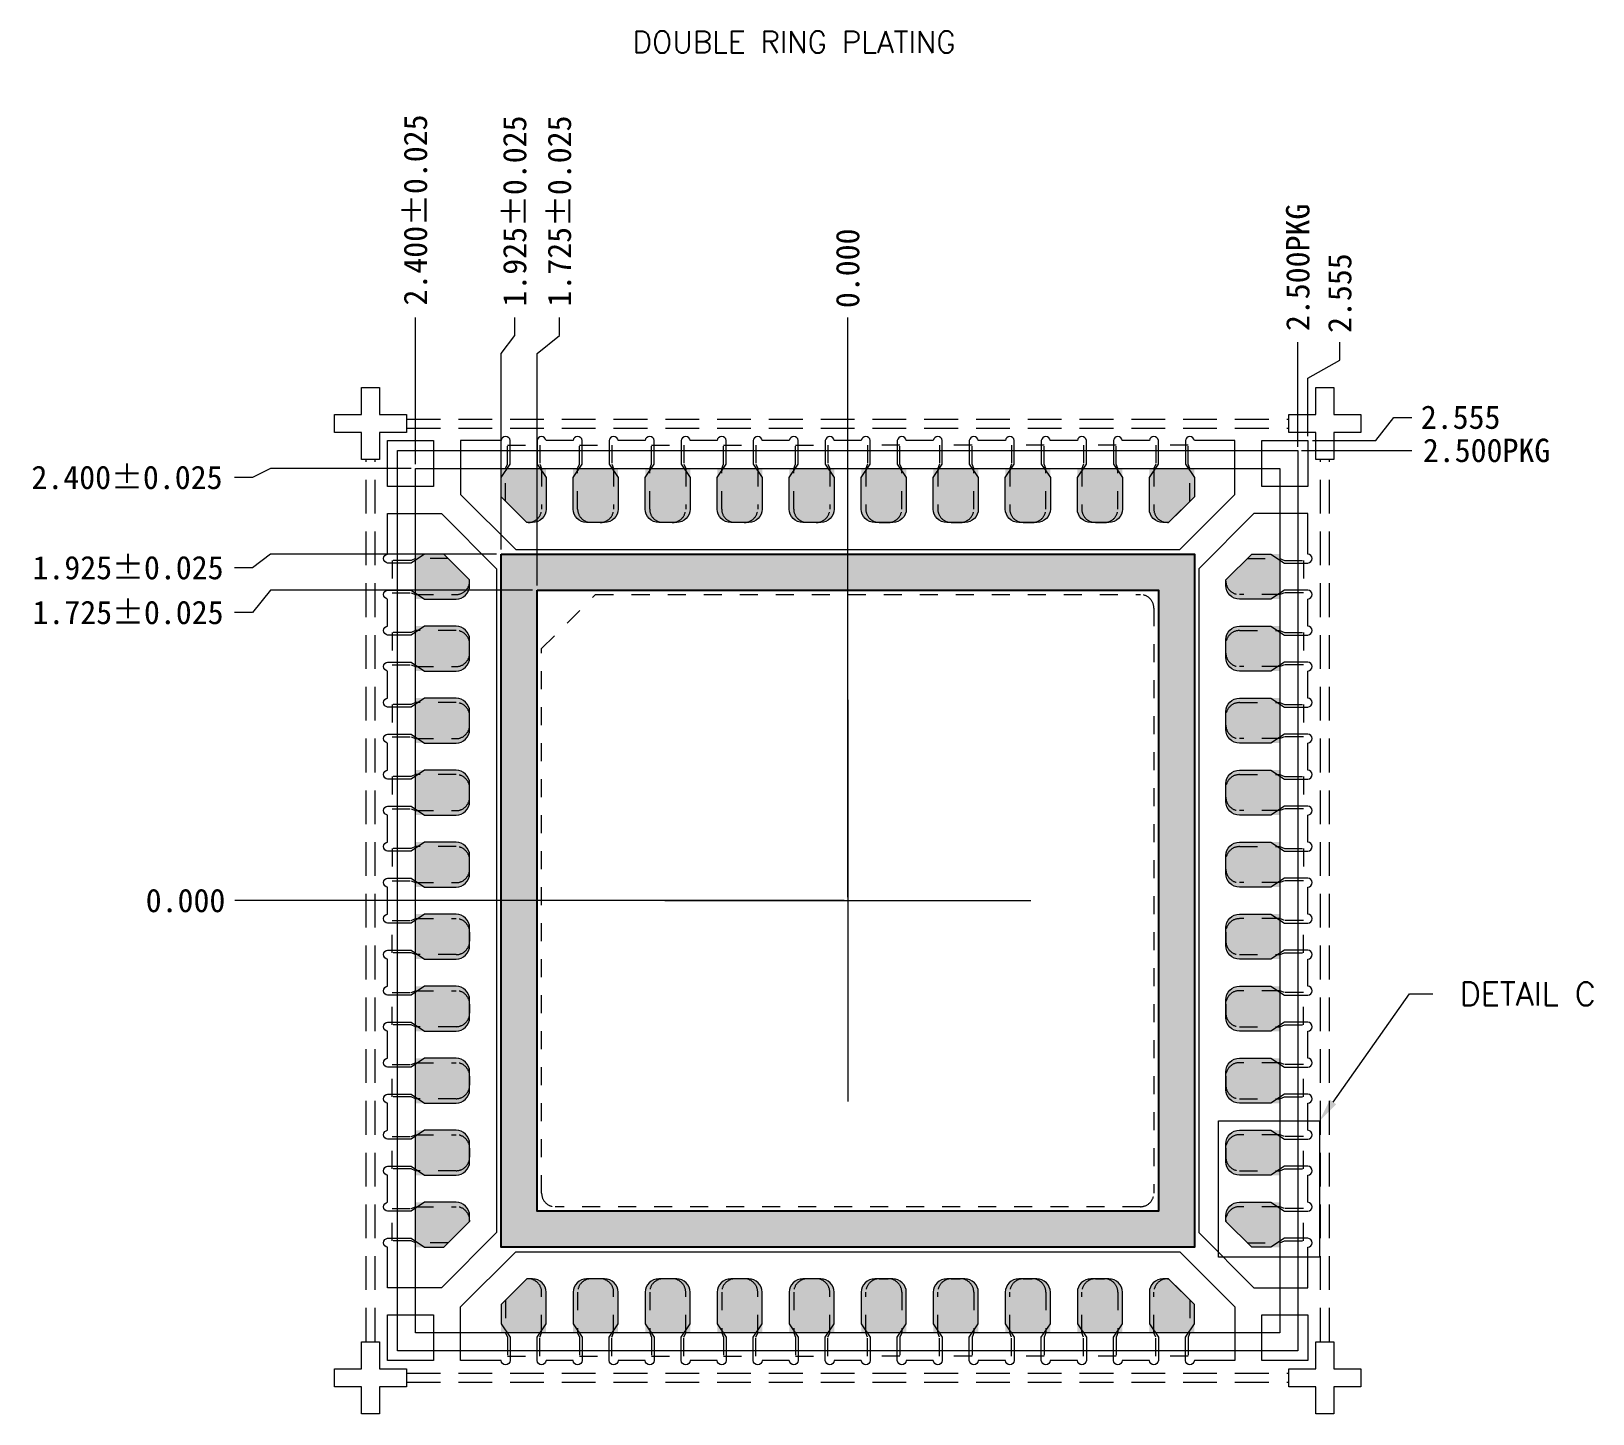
# Model space of a CAD drawing. Extents: x 584.2 to 593.2, y -9.7 to 4.8.
# Drawn here: x 584.24 to 592.91, y -2.85 to 4.83 of the extents above; entities that cross this region are included whole.
import ezdxf
from ezdxf.enums import TextEntityAlignment as Align

# ---------------------------------------------------------------- set-up
doc = ezdxf.new("R2010")
doc.units = 0
doc.header["$LTSCALE"] = 5
doc.header["$MEASUREMENT"] = 0
doc.header["$PDMODE"] = 3
doc.linetypes.add('HIDDEN', pattern=[0.375, 0.25, -0.125])
doc.layers.get('Defpoints').update_dxf_attribs({"linetype": 'CONTINUOUS'})
for name, color, linetype in [('1', 7, 'CONTINUOUS'), ('1D', 4, 'CONTINUOUS'), ('center', 1, 'CONTINUOUS'), ('PKG', 2, 'CONTINUOUS'), ('PLATING', 3, 'CONTINUOUS'), ('标注', 4, 'CONTINUOUS')]:
    doc.layers.add(name, color=color, linetype=linetype)
doc.layers.add('标注线', color=3, linetype='CONTINUOUS', lineweight=18)
doc.styles.add('SIMPLEX', font='SIMPLEX')
doc.styles.add('宋体', font='SimSun.ttf')
doc.dimstyles.new('tapp', dxfattribs={"dimtxt": 1.15, "dimasz": 1.75, "dimexe": 0.5, "dimexo": 0.5, "dimgap": 0.2, "dimtad": 0, "dimdec": 3, "dimzin": 0, "dimdsep": 46, "dimtxsty": 'SIMPLEX', "dimcen": 0, "dimdle": 3.5, "dimclrd": 256, "dimclre": 256, "dimclrt": 256, "dimazin": 0, "dimtfac": 0.6, "dimtdec": 3, "dimtofl": 0, "dimtmove": 0, "dimatfit": 3, "dimfxl": 1, "dimtolj": 1, "dimtzin": 0, "dimarcsym": 0})
doc.dimstyles.new('副本Standard', dxfattribs={"dimtxt": 0.05, "dimasz": 0.05, "dimexe": 0.07, "dimexo": 0.07, "dimgap": 0.07, "dimtad": 1, "dimzin": 1, "dimdsep": 46, "dimtxsty": 'SIMPLEX', "dimcen": 0.1, "dimclrd": 256, "dimclre": 256, "dimclrt": 256, "dimadec": 0, "dimazin": 0, "dimtfac": 1, "dimtofl": 0, "dimtmove": 0, "dimatfit": 0, "dimfxl": 1, "dimlwd": -1, "dimlwe": -1, "dimarcsym": 0})

# ---------------------------------------------------------------- blocks, each defined once
blk = doc.blocks.new('*D0')
at = {"layer": 'Defpoints', "color": 0, "transparency": 16777216}
for p in [(3406.0769, -254.7), (3406.0769, -257.9389), (3406.0769, -257.9389)]:
    blk.add_point(p, dxfattribs=at)
at = {"layer": '标注', "lineweight": 0, "transparency": 16777216}
blk.add_line((3406.0769, -257.9189), (3406.0769, -254.7), dxfattribs=at)
at = {"layer": '标注', "lineweight": 0, "transparency": 16777216, "insert": (3406.0769, -254.4267), "char_height": 0.13, "attachment_point": 5, "rotation": 90, "style": '宋体'}
blk.add_mtext('\\A1;0.000', dxfattribs=at)
blk = doc.blocks.new('*D1')
at = {"layer": 'Defpoints', "color": 0, "transparency": 16777216}
for p in [(3402.6727, -257.9389), (3406.0769, -257.9389), (3406.0769, -257.9389)]:
    blk.add_point(p, dxfattribs=at)
at = {"layer": '标注', "lineweight": 0, "transparency": 16777216}
blk.add_line((3406.0569, -257.9389), (3402.6727, -257.9389), dxfattribs=at)
at = {"layer": '标注', "lineweight": 0, "transparency": 16777216, "insert": (3402.3994, -257.9389), "char_height": 0.13, "attachment_point": 5, "style": '宋体'}
blk.add_mtext('\\A1;0.000 ', dxfattribs=at)
blk = doc.blocks.new('*D2')
at = {"layer": 'Defpoints', "color": 0, "transparency": 16777216}
for p in [(3408.5769, -254.8368), (3408.5769, -255.4389), (3406.0769, -257.9389)]:
    blk.add_point(p, dxfattribs=at)
at = {"layer": '标注', "lineweight": 0, "transparency": 16777216}
blk.add_line((3408.5769, -255.4189), (3408.5769, -254.8368), dxfattribs=at)
at = {"layer": '标注', "lineweight": 0, "transparency": 16777216, "insert": (3408.5769, -254.4215), "char_height": 0.13, "attachment_point": 5, "rotation": 90, "style": '宋体'}
blk.add_mtext('\\A1;2.500PKG', dxfattribs=at)
blk = doc.blocks.new('*D3')
at = {"layer": 'Defpoints', "color": 0, "transparency": 16777216}
for p in [(3408.5769, -255.4389), (3409.2092, -255.4389), (3406.0769, -257.9389)]:
    blk.add_point(p, dxfattribs=at)
at = {"layer": '标注', "lineweight": 0, "transparency": 16777216}
blk.add_line((3408.5969, -255.4389), (3409.2092, -255.4389), dxfattribs=at)
at = {"layer": '标注', "lineweight": 0, "transparency": 16777216, "insert": (3409.6245, -255.4389), "char_height": 0.13, "attachment_point": 5, "style": '宋体'}
blk.add_mtext('\\A1;2.500PKG', dxfattribs=at)
blk = doc.blocks.new('*D4')
at = {"layer": 'Defpoints', "color": 0, "transparency": 16777216}
for p in [(3408.8097, -254.8365), (3408.6319, -255.3839), (3406.0769, -257.9389)]:
    blk.add_point(p, dxfattribs=at)
at = {"layer": '标注', "lineweight": 0, "transparency": 16777216}
for p, q in [((3408.8097, -254.9365), (3408.8097, -254.8365)), ((3408.6319, -255.0365), (3408.8097, -254.9365)), ((3408.6319, -255.3589), (3408.6319, -255.0365))]:
    blk.add_line(p, q, dxfattribs=at)
at = {"layer": '标注', "lineweight": 0, "transparency": 16777216, "insert": (3408.8097, -254.5646), "char_height": 0.13, "attachment_point": 5, "rotation": 90, "style": '宋体'}
blk.add_mtext('2.555', dxfattribs=at)
blk = doc.blocks.new('*D5')
at = {"layer": 'Defpoints', "color": 0, "transparency": 16777216}
for p in [(3409.2086, -255.2545), (3408.6319, -255.3839), (3406.0769, -257.9389)]:
    blk.add_point(p, dxfattribs=at)
at = {"layer": '标注', "lineweight": 0, "transparency": 16777216}
for p, q in [((3409.0086, -255.3839), (3409.1086, -255.2545)), ((3409.1086, -255.2545), (3409.2086, -255.2545)), ((3408.6569, -255.3839), (3409.0086, -255.3839))]:
    blk.add_line(p, q, dxfattribs=at)
at = {"layer": '标注', "lineweight": 0, "transparency": 16777216, "insert": (3409.4804, -255.2545), "char_height": 0.13, "attachment_point": 5, "style": '宋体'}
blk.add_mtext('2.555', dxfattribs=at)
blk = doc.blocks.new('*D6')
at = {"layer": 'Defpoints', "color": 0, "transparency": 16777216}
for p in [(3403.6769, -255.5389), (3402.6715, -255.5889), (3406.0769, -257.9389)]:
    blk.add_point(p, dxfattribs=at)
at = {"layer": '标注', "lineweight": 0, "transparency": 16777216}
for p, q in [((3402.8715, -255.5389), (3402.7715, -255.5889)), ((3403.6519, -255.5389), (3402.8715, -255.5389)), ((3402.7715, -255.5889), (3402.6715, -255.5889))]:
    blk.add_line(p, q, dxfattribs=at)
at = {"layer": '标注', "color": 1, "lineweight": 0, "transparency": 16777216, "insert": (3402.0743, -255.5889), "char_height": 0.13, "attachment_point": 5, "style": '宋体'}
blk.add_mtext('2.400%%P0.025 ', dxfattribs=at)
blk = doc.blocks.new('*D11')
at = {"layer": 'Defpoints', "color": 0, "transparency": 16777216}
for p in [(3404.1519, -256.0139), (3402.6715, -256.0901), (3406.0769, -257.9389)]:
    blk.add_point(p, dxfattribs=at)
at = {"layer": '标注', "lineweight": 0, "transparency": 16777216}
for p, q in [((3402.8715, -256.0139), (3402.7715, -256.0901)), ((3404.1269, -256.0139), (3402.8715, -256.0139)), ((3402.7715, -256.0901), (3402.6715, -256.0901))]:
    blk.add_line(p, q, dxfattribs=at)
at = {"layer": '标注', "lineweight": 0, "transparency": 16777216, "insert": (3402.0801, -256.0901), "char_height": 0.13, "attachment_point": 5, "style": '宋体'}
blk.add_mtext('\\A1;1.925%%p0.025', dxfattribs=at)
blk = doc.blocks.new('*D12')
at = {"layer": 'Defpoints', "color": 0, "transparency": 16777216}
for p in [(3404.3519, -256.2139), (3402.6715, -256.3389), (3406.0769, -257.9389)]:
    blk.add_point(p, dxfattribs=at)
at = {"layer": '标注', "lineweight": 0, "transparency": 16777216}
for p, q in [((3402.8715, -256.2139), (3402.7715, -256.3389)), ((3404.3269, -256.2139), (3402.8715, -256.2139)), ((3402.7715, -256.3389), (3402.6715, -256.3389))]:
    blk.add_line(p, q, dxfattribs=at)
at = {"layer": '标注', "lineweight": 0, "transparency": 16777216, "insert": (3402.0801, -256.3389), "char_height": 0.13, "attachment_point": 5, "style": '宋体'}
blk.add_mtext('\\A1;1.725%%p0.025', dxfattribs=at)
blk = doc.blocks.new('*D13')
at = {"layer": 'Defpoints', "color": 0, "transparency": 16777216}
for p in [(3404.2278, -254.7), (3404.1519, -256.0139), (3406.0769, -257.9389)]:
    blk.add_point(p, dxfattribs=at)
at = {"layer": '标注', "lineweight": 0, "transparency": 16777216}
for p, q in [((3404.2278, -254.8), (3404.2278, -254.7)), ((3404.1519, -254.9), (3404.2278, -254.8)), ((3404.1519, -255.9889), (3404.1519, -254.9))]:
    blk.add_line(p, q, dxfattribs=at)
at = {"layer": '标注', "lineweight": 0, "transparency": 16777216, "insert": (3404.2278, -254.1086), "char_height": 0.13, "attachment_point": 5, "rotation": 90, "style": '宋体'}
blk.add_mtext('\\A1;1.925%%p0.025', dxfattribs=at)
blk = doc.blocks.new('*D14')
at = {"layer": 'Defpoints', "color": 0, "transparency": 16777216}
for p in [(3404.4763, -254.7), (3404.3519, -256.2139), (3406.0769, -257.9389)]:
    blk.add_point(p, dxfattribs=at)
at = {"layer": '标注', "lineweight": 0, "transparency": 16777216}
for p, q in [((3404.4763, -254.8), (3404.4763, -254.7)), ((3404.3519, -254.9), (3404.4763, -254.8)), ((3404.3519, -256.1889), (3404.3519, -254.9))]:
    blk.add_line(p, q, dxfattribs=at)
at = {"layer": '标注', "lineweight": 0, "transparency": 16777216, "insert": (3404.4763, -254.1086), "char_height": 0.13, "attachment_point": 5, "rotation": 90, "style": '宋体'}
blk.add_mtext('\\A1;1.725%%p0.025', dxfattribs=at)
blk = doc.blocks.new('*D15')
at = {"layer": 'Defpoints', "color": 0, "transparency": 16777216}
for p in [(3403.6769, -254.7), (3403.6769, -255.5389), (3406.0769, -257.9389)]:
    blk.add_point(p, dxfattribs=at)
at = {"layer": '标注', "lineweight": 0, "transparency": 16777216}
blk.add_line((3403.6769, -255.5139), (3403.6769, -254.7), dxfattribs=at)
at = {"layer": '标注', "color": 1, "lineweight": 0, "transparency": 16777216, "insert": (3403.6769, -254.1028), "char_height": 0.13, "attachment_point": 5, "rotation": 90, "style": '宋体'}
blk.add_mtext('\\A1;2.400%%p0.025', dxfattribs=at)

msp = doc.modelspace()

# ---------------------------------------------------------------- hatches: boundary and pattern name
at = {"layer": 'PLATING', "lineweight": 0}
h = msp.add_hatch(dxfattribs=at)
h.set_pattern_fill('SWAMP', color=256, scale=0.002)
h.set_pattern_definition([(0, (478.37066, 6.481576), (0.0254, 0.04399409), [0.00635, -0.04445]), (90, (478.373835, 6.481576), (-0.0254, 0.0439940905), [0.003175, -0.08481318]), (90, (478.37463, 6.481576), (-0.0254, 0.0439940905), [0.00254, -0.08544818]), (90, (478.373042, 6.481576), (-0.0254, 0.0439940905), [0.00254, -0.08544818]), (60, (478.375423, 6.481576), (-0.0254, 0.04399409), [0.002032, -0.048768]), (120, (478.372248, 6.481576), (-0.0508, 2e-11), [0.002032, -0.048768])])
h.paths.add_polyline_path([(587.1007, 2.4), (586.8507, 2.4), (586.8507, 2.2432), (586.9939, 2.1), (587.0257, 2.1, 0.414214), (587.1007, 2.175)])
h.paths.add_polyline_path([(587.5007, 2.4), (587.2507, 2.4), (587.2507, 2.175, 0.414214), (587.3257, 2.1), (587.4257, 2.1, 0.414214), (587.5007, 2.175)])
h.paths.add_polyline_path([(587.9007, 2.4), (587.6507, 2.4), (587.6507, 2.175, 0.414214), (587.7257, 2.1), (587.8257, 2.1, 0.414214), (587.9007, 2.175)])
h.paths.add_polyline_path([(588.3007, 2.4), (588.0507, 2.4), (588.0507, 2.175, 0.414214), (588.1257, 2.1), (588.2257, 2.1, 0.414214), (588.3007, 2.175)])
h.paths.add_polyline_path([(588.7007, 2.4), (588.4507, 2.4), (588.4507, 2.175, 0.414214), (588.5257, 2.1), (588.6257, 2.1, 0.414214), (588.7007, 2.175)])
h.paths.add_polyline_path([(589.1007, 2.4), (588.8507, 2.4), (588.8507, 2.175, 0.414214), (588.9257, 2.1), (589.0257, 2.1, 0.414214), (589.1007, 2.175)])
h.paths.add_polyline_path([(589.5007, 2.4), (589.2507, 2.4), (589.2507, 2.175, 0.414214), (589.3257, 2.1), (589.4257, 2.1, 0.414214), (589.5007, 2.175)])
h.paths.add_polyline_path([(589.9007, 2.4), (589.6507, 2.4), (589.6507, 2.175, 0.414214), (589.7257, 2.1), (589.8257, 2.1, 0.414214), (589.9007, 2.175)])
h.paths.add_polyline_path([(590.3007, 2.4), (590.0507, 2.4), (590.0507, 2.175, 0.414214), (590.1257, 2.1), (590.2257, 2.1, 0.414214), (590.3007, 2.175)])
h.paths.add_polyline_path([(590.7007, 2.2432), (590.7007, 2.4), (590.4507, 2.4), (590.4507, 2.175, 0.414214), (590.5257, 2.1), (590.5575, 2.1)])
h.paths.add_polyline_path([(591.1757, -1.675), (590.9507, -1.675, 0.414214), (590.8757, -1.75), (590.8757, -1.7818), (591.0189, -1.925), (591.1757, -1.925)])
h.paths.add_polyline_path([(591.1757, -1.275), (590.9507, -1.275, 0.414214), (590.8757, -1.35), (590.8757, -1.45, 0.414214), (590.9507, -1.525), (591.1757, -1.525)])
h.paths.add_polyline_path([(591.1757, -0.875), (590.9507, -0.875, 0.414214), (590.8757, -0.95), (590.8757, -1.05, 0.414214), (590.9507, -1.125), (591.1757, -1.125)])
h.paths.add_polyline_path([(591.1757, -0.475), (590.9507, -0.475, 0.414214), (590.8757, -0.55), (590.8757, -0.65, 0.414214), (590.9507, -0.725), (591.1757, -0.725)])
h.paths.add_polyline_path([(591.1757, -0.075), (590.9507, -0.075, 0.414214), (590.8757, -0.15), (590.8757, -0.25, 0.414214), (590.9507, -0.325), (591.1757, -0.325)])
h.paths.add_polyline_path([(591.1757, 0.325), (590.9507, 0.325, 0.414214), (590.8757, 0.25), (590.8757, 0.15, 0.414214), (590.9507, 0.075), (591.1757, 0.075)])
h.paths.add_polyline_path([(591.1757, 0.725), (590.9507, 0.725, 0.414214), (590.8757, 0.65), (590.8757, 0.55, 0.414214), (590.9507, 0.475), (591.1757, 0.475)])
h.paths.add_polyline_path([(591.1757, 1.125), (590.9507, 1.125, 0.414214), (590.8757, 1.05), (590.8757, 0.95, 0.414214), (590.9507, 0.875), (591.1757, 0.875)])
h.paths.add_polyline_path([(591.1757, 1.525), (590.9507, 1.525, 0.414214), (590.8757, 1.45), (590.8757, 1.35, 0.414214), (590.9507, 1.275), (591.1757, 1.275)])
h.paths.add_polyline_path([(591.1757, 1.925), (591.0189, 1.925), (590.8757, 1.7818), (590.8757, 1.75, 0.414214), (590.9507, 1.675), (591.1757, 1.675)])
h.paths.add_polyline_path([(590.7007, -2.2432), (590.5575, -2.1), (590.5257, -2.1, 0.414214), (590.4507, -2.175), (590.4507, -2.4), (590.7007, -2.4)])
h.paths.add_polyline_path([(590.3007, -2.175, 0.414214), (590.2257, -2.1), (590.1257, -2.1, 0.414214), (590.0507, -2.175), (590.0507, -2.4), (590.3007, -2.4)])
h.paths.add_polyline_path([(589.9007, -2.175, 0.414214), (589.8257, -2.1), (589.7257, -2.1, 0.414214), (589.6507, -2.175), (589.6507, -2.4), (589.9007, -2.4)])
h.paths.add_polyline_path([(589.5007, -2.175, 0.414214), (589.4257, -2.1), (589.3257, -2.1, 0.414214), (589.2507, -2.175), (589.2507, -2.4), (589.5007, -2.4)])
h.paths.add_polyline_path([(589.1007, -2.175, 0.414214), (589.0257, -2.1), (588.9257, -2.1, 0.414214), (588.8507, -2.175), (588.8507, -2.4), (589.1007, -2.4)])
h.paths.add_polyline_path([(588.7007, -2.175, 0.414214), (588.6257, -2.1), (588.5257, -2.1, 0.414214), (588.4507, -2.175), (588.4507, -2.4), (588.7007, -2.4)])
h.paths.add_polyline_path([(588.3007, -2.175, 0.414214), (588.2257, -2.1), (588.1257, -2.1, 0.414214), (588.0507, -2.175), (588.0507, -2.4), (588.3007, -2.4)])
h.paths.add_polyline_path([(587.8257, -2.1), (587.7257, -2.1, 0.414214), (587.6507, -2.175), (587.6507, -2.4), (587.9007, -2.4), (587.9007, -2.175, 0.414214)])
h.paths.add_polyline_path([(587.5007, -2.175, 0.414214), (587.4257, -2.1), (587.3257, -2.1, 0.414214), (587.2507, -2.175), (587.2507, -2.4), (587.5007, -2.4)])
h.paths.add_polyline_path([(587.1007, -2.175, 0.414214), (587.0257, -2.1), (586.9939, -2.1), (586.8507, -2.2432), (586.8507, -2.4), (587.1007, -2.4)])
h.paths.add_polyline_path([(586.6757, -1.75, 0.414214), (586.6007, -1.675), (586.3757, -1.675), (586.3757, -1.925), (586.5325, -1.925), (586.6757, -1.7818)])
h.paths.add_polyline_path([(586.6757, -1.35, 0.414214), (586.6007, -1.275), (586.3757, -1.275), (586.3757, -1.525), (586.6007, -1.525, 0.414214), (586.6757, -1.45)])
h.paths.add_polyline_path([(586.6757, -0.95, 0.414214), (586.6007, -0.875), (586.3757, -0.875), (586.3757, -1.125), (586.6007, -1.125, 0.414214), (586.6757, -1.05)])
h.paths.add_polyline_path([(586.6757, -0.55, 0.414214), (586.6007, -0.475), (586.3757, -0.475), (586.3757, -0.725), (586.6007, -0.725, 0.414214), (586.6757, -0.65)])
h.paths.add_polyline_path([(586.6007, -0.075), (586.3757, -0.075), (586.3757, -0.325), (586.6007, -0.325, 0.414214), (586.6757, -0.25), (586.6757, -0.15, 0.414214)])
h.paths.add_polyline_path([(586.6757, 0.25, 0.414214), (586.6007, 0.325), (586.3757, 0.325), (586.3757, 0.075), (586.6007, 0.075, 0.414214), (586.6757, 0.15)])
h.paths.add_polyline_path([(586.6757, 0.65, 0.414214), (586.6007, 0.725), (586.3757, 0.725), (586.3757, 0.475), (586.6007, 0.475, 0.414214), (586.6757, 0.55)])
h.paths.add_polyline_path([(586.6757, 1.05, 0.414214), (586.6007, 1.125), (586.3757, 1.125), (586.3757, 0.875), (586.6007, 0.875, 0.414214), (586.6757, 0.95)])
h.paths.add_polyline_path([(586.6757, 1.45, 0.414214), (586.6007, 1.525), (586.3757, 1.525), (586.3757, 1.275), (586.6007, 1.275, 0.414214), (586.6757, 1.35)])
h.paths.add_polyline_path([(586.6757, 1.7818), (586.5325, 1.925), (586.3757, 1.925), (586.3757, 1.675), (586.6007, 1.675, 0.414214), (586.6757, 1.75)])
at = {"layer": 'PLATING'}
h = msp.add_hatch(dxfattribs=at)
h.set_pattern_fill('SWAMP', color=256, scale=0.002)
h.set_pattern_definition([(0, (491.984602, 6.481576), (0.0254, 0.04399409), [0.00635, -0.04445]), (90, (491.987777, 6.481576), (-0.0254, 0.0439940905), [0.003175, -0.08481318]), (90, (491.98857, 6.481576), (-0.0254, 0.0439940905), [0.00254, -0.08544818]), (90, (491.986984, 6.481576), (-0.0254, 0.0439940905), [0.00254, -0.08544818]), (60, (491.989365, 6.481576), (-0.0254, 0.04399409), [0.002032, -0.048768]), (120, (491.98619, 6.481576), (-0.0508, 2e-11), [0.002032, -0.048768])])
h.paths.add_polyline_path([(590.7007, 1.925), (586.8507, 1.925), (586.8507, -1.925), (590.7007, -1.925)])
h.paths.add_polyline_path([(590.5007, 1.725), (590.5007, -1.725), (587.0507, -1.725), (587.0507, 1.725)], flags=16)

# ---------------------------------------------------------------- linework, layer by layer
at = {"layer": '1', "linetype": 'Continuous', "lineweight": 0}
for points in [[(586.2207, 2.3), (586.2207, 2.555), (586.4757, 2.555), (586.4757, 2.3)], [(591.0757, 2.3), (591.0757, 2.555), (591.3307, 2.555), (591.3307, 2.3)], [(586.4757, -2.555), (586.2207, -2.555), (586.2207, -2.3), (586.4757, -2.3)], [(591.3307, -2.3), (591.3307, -2.555), (591.0757, -2.555), (591.0757, -2.3)]]:
    msp.add_lwpolyline(points, close=True, dxfattribs=at)
at = {"layer": '1', "lineweight": 0}
for points in [[(587.5005, 2.555, 0.926625), (587.4507, 2.555), (587.4507, 2.425), (587.5007, 2.35), (587.5007, 2.175, -0.414214), (587.4257, 2.1), (587.3257, 2.1, -0.414214), (587.2507, 2.175), (587.2507, 2.35), (587.3007, 2.425), (587.3007, 2.555, 0.926625), (587.2508, 2.555), (587.1005, 2.555, 0.926625), (587.0507, 2.555), (587.0507, 2.425), (587.1007, 2.35), (587.1007, 2.175, -0.414214), (587.0257, 2.1), (586.9939, 2.1), (586.8507, 2.2432), (586.8507, 2.35), (586.9007, 2.425), (586.9007, 2.555, 0.926625), (586.8508, 2.555), (586.6257, 2.555), (586.6257, 2.2561), (586.9317, 1.95), (590.6196, 1.95), (590.9257, 2.2561), (590.9257, 2.555), (590.7005, 2.555, 0.926625), (590.6507, 2.555), (590.6507, 2.425), (590.7007, 2.35), (590.7007, 2.2432), (590.5575, 2.1), (590.5257, 2.1, -0.414214), (590.4507, 2.175), (590.4507, 2.35), (590.5007, 2.425), (590.5007, 2.555, 0.926625), (590.4508, 2.555), (590.3005, 2.555, 0.926625), (590.2507, 2.555), (590.2507, 2.425), (590.3007, 2.35), (590.3007, 2.175, -0.414214), (590.2257, 2.1), (590.1257, 2.1, -0.414214), (590.0507, 2.175), (590.0507, 2.35), (590.1007, 2.425), (590.1007, 2.555, 0.926625), (590.0508, 2.555), (589.9005, 2.555, 0.926625), (589.8507, 2.555), (589.8507, 2.425), (589.9007, 2.35), (589.9007, 2.175, -0.414214), (589.8257, 2.1), (589.7257, 2.1, -0.414214), (589.6507, 2.175), (589.6507, 2.35), (589.7007, 2.425), (589.7007, 2.555, 0.926625), (589.6508, 2.555), (589.5005, 2.555, 0.926625), (589.4507, 2.555), (589.4507, 2.425), (589.5007, 2.35), (589.5007, 2.175, -0.414214), (589.4257, 2.1), (589.3257, 2.1, -0.414214), (589.2507, 2.175), (589.2507, 2.35), (589.3007, 2.425), (589.3007, 2.555, 0.926625), (589.2508, 2.555), (589.1005, 2.555, 0.926625), (589.0507, 2.555), (589.0507, 2.425), (589.1007, 2.35), (589.1007, 2.175, -0.414214), (589.0257, 2.1), (588.9257, 2.1, -0.414214), (588.8507, 2.175), (588.8507, 2.35), (588.9007, 2.425), (588.9007, 2.555, 0.926625), (588.8508, 2.555), (588.7005, 2.555, 0.926625), (588.6507, 2.555), (588.6507, 2.425), (588.7007, 2.35), (588.7007, 2.175, -0.414214), (588.6257, 2.1), (588.5257, 2.1, -0.414214), (588.4507, 2.175), (588.4507, 2.35), (588.5007, 2.425), (588.5007, 2.555, 0.926625), (588.4508, 2.555), (588.3005, 2.555, 0.926625), (588.2507, 2.555), (588.2507, 2.425), (588.3007, 2.35), (588.3007, 2.175, -0.414214), (588.2257, 2.1), (588.1257, 2.1, -0.414214), (588.0507, 2.175), (588.0507, 2.35), (588.1007, 2.425), (588.1007, 2.555, 0.926625), (588.0508, 2.555), (587.9005, 2.555, 0.926625), (587.8507, 2.555), (587.8507, 2.425), (587.9007, 2.35), (587.9007, 2.175, -0.414214), (587.8257, 2.1), (587.7257, 2.1, -0.414214), (587.6507, 2.175), (587.6507, 2.35), (587.7007, 2.425), (587.7007, 2.555, 0.926625), (587.6508, 2.555)], [(591.3307, 0.8751, 0.926625), (591.3307, 0.925), (591.2007, 0.925), (591.1257, 0.875), (590.9507, 0.875, -0.414214), (590.8757, 0.95), (590.8757, 1.05, -0.414214), (590.9507, 1.125), (591.1257, 1.125), (591.2007, 1.075), (591.3307, 1.075, 0.926625), (591.3307, 1.1249), (591.3307, 1.2751, 0.926625), (591.3307, 1.325), (591.2007, 1.325), (591.1257, 1.275), (590.9507, 1.275, -0.414214), (590.8757, 1.35), (590.8757, 1.45, -0.414214), (590.9507, 1.525), (591.1257, 1.525), (591.2007, 1.475), (591.3307, 1.475, 0.926625), (591.3307, 1.5249), (591.3307, 1.6751, 0.926625), (591.3307, 1.725), (591.2007, 1.725), (591.1257, 1.675), (590.9507, 1.675, -0.414214), (590.8757, 1.75), (590.8757, 1.7818), (591.0189, 1.925), (591.1257, 1.925), (591.2007, 1.875), (591.3307, 1.875, 0.926625), (591.3307, 1.9249), (591.3307, 2.15), (591.0317, 2.15), (590.7257, 1.8439), (590.7257, -1.8439), (591.0317, -2.15), (591.3307, -2.15), (591.3307, -1.9249, 0.926625), (591.3307, -1.875), (591.2007, -1.875), (591.1257, -1.925), (591.0189, -1.925), (590.8757, -1.7818), (590.8757, -1.75, -0.414214), (590.9507, -1.675), (591.1257, -1.675), (591.2007, -1.725), (591.3307, -1.725, 0.926625), (591.3307, -1.6751), (591.3307, -1.5249, 0.926625), (591.3307, -1.475), (591.2007, -1.475), (591.1257, -1.525), (590.9507, -1.525, -0.414214), (590.8757, -1.45), (590.8757, -1.35, -0.414214), (590.9507, -1.275), (591.1257, -1.275), (591.2007, -1.325), (591.3307, -1.325, 0.926625), (591.3307, -1.2751), (591.3307, -1.1249, 0.926625), (591.3307, -1.075), (591.2007, -1.075), (591.1257, -1.125), (590.9507, -1.125, -0.414214), (590.8757, -1.05), (590.8757, -0.95, -0.414214), (590.9507, -0.875), (591.1257, -0.875), (591.2007, -0.925), (591.3307, -0.925, 0.926625), (591.3307, -0.8751), (591.3307, -0.7249, 0.926625), (591.3307, -0.675), (591.2007, -0.675), (591.1257, -0.725), (590.9507, -0.725, -0.414214), (590.8757, -0.65), (590.8757, -0.55, -0.414214), (590.9507, -0.475), (591.1257, -0.475), (591.2007, -0.525), (591.3307, -0.525, 0.926625), (591.3307, -0.4751), (591.3307, -0.3249, 0.926625), (591.3307, -0.275), (591.2007, -0.275), (591.1257, -0.325), (590.9507, -0.325, -0.414214), (590.8757, -0.25), (590.8757, -0.15, -0.414214), (590.9507, -0.075), (591.1257, -0.075), (591.2007, -0.125), (591.3307, -0.125, 0.926625), (591.3307, -0.0751), (591.3307, 0.0751, 0.926625), (591.3307, 0.125), (591.2007, 0.125), (591.1257, 0.075), (590.9507, 0.075, -0.414214), (590.8757, 0.15), (590.8757, 0.25, -0.414214), (590.9507, 0.325), (591.1257, 0.325), (591.2007, 0.275), (591.3307, 0.275, 0.926625), (591.3307, 0.3249), (591.3307, 0.4751, 0.926625), (591.3307, 0.525), (591.2007, 0.525), (591.1257, 0.475), (590.9507, 0.475, -0.414214), (590.8757, 0.55), (590.8757, 0.65, -0.414214), (590.9507, 0.725), (591.1257, 0.725), (591.2007, 0.675), (591.3307, 0.675, 0.926625), (591.3307, 0.7249)]]:
    msp.add_lwpolyline(points, format="xyb", close=True, dxfattribs=at)
at = {"layer": '1', "linetype": 'Continuous', "lineweight": 0}
for points in [[(586.2207, 0.8751, -0.926625), (586.2207, 0.925), (586.3507, 0.925), (586.4257, 0.875), (586.6007, 0.875, 0.414214), (586.6757, 0.95), (586.6757, 1.05, 0.414214), (586.6007, 1.125), (586.4257, 1.125), (586.3507, 1.075), (586.2207, 1.075, -0.926625), (586.2207, 1.1249), (586.2207, 1.2751, -0.926625), (586.2207, 1.325), (586.3507, 1.325), (586.4257, 1.275), (586.6007, 1.275, 0.414214), (586.6757, 1.35), (586.6757, 1.45, 0.414214), (586.6007, 1.525), (586.4257, 1.525), (586.3507, 1.475), (586.2207, 1.475, -0.926625), (586.2207, 1.5249), (586.2207, 1.6751, -0.926625), (586.2207, 1.725), (586.3507, 1.725), (586.4257, 1.675), (586.6007, 1.675, 0.414214), (586.6757, 1.75), (586.6757, 1.7818), (586.5325, 1.925), (586.4257, 1.925), (586.3507, 1.875), (586.2207, 1.875, -0.926625), (586.2207, 1.9249), (586.2207, 2.15), (586.5196, 2.15), (586.8257, 1.8439), (586.8257, -1.8439), (586.5196, -2.15), (586.2207, -2.15), (586.2207, -1.9249, -0.926625), (586.2207, -1.875), (586.3507, -1.875), (586.4257, -1.925), (586.5325, -1.925), (586.6757, -1.7818), (586.6757, -1.75, 0.414214), (586.6007, -1.675), (586.4257, -1.675), (586.3507, -1.725), (586.2207, -1.725, -0.926625), (586.2207, -1.6751), (586.2207, -1.5249, -0.926625), (586.2207, -1.475), (586.3507, -1.475), (586.4257, -1.525), (586.6007, -1.525, 0.414214), (586.6757, -1.45), (586.6757, -1.35, 0.414214), (586.6007, -1.275), (586.4257, -1.275), (586.3507, -1.325), (586.2207, -1.325, -0.926625), (586.2207, -1.2751), (586.2207, -1.1249, -0.926625), (586.2207, -1.075), (586.3507, -1.075), (586.4257, -1.125), (586.6007, -1.125, 0.414214), (586.6757, -1.05), (586.6757, -0.95, 0.414214), (586.6007, -0.875), (586.4257, -0.875), (586.3507, -0.925), (586.2207, -0.925, -0.926625), (586.2207, -0.8751), (586.2207, -0.7249, -0.926625), (586.2207, -0.675), (586.3507, -0.675), (586.4257, -0.725), (586.6007, -0.725, 0.414214), (586.6757, -0.65), (586.6757, -0.55, 0.414214), (586.6007, -0.475), (586.4257, -0.475), (586.3507, -0.525), (586.2207, -0.525, -0.926625), (586.2207, -0.4751), (586.2207, -0.3249, -0.926625), (586.2207, -0.275), (586.3507, -0.275), (586.4257, -0.325), (586.6007, -0.325, 0.414214), (586.6757, -0.25), (586.6757, -0.15, 0.414214), (586.6007, -0.075), (586.4257, -0.075), (586.3507, -0.125), (586.2207, -0.125, -0.926625), (586.2207, -0.0751), (586.2207, 0.0751, -0.926625), (586.2207, 0.125), (586.3507, 0.125), (586.4257, 0.075), (586.6007, 0.075, 0.414214), (586.6757, 0.15), (586.6757, 0.25, 0.414214), (586.6007, 0.325), (586.4257, 0.325), (586.3507, 0.275), (586.2207, 0.275, -0.926625), (586.2207, 0.3249), (586.2207, 0.4751, -0.926625), (586.2207, 0.525), (586.3507, 0.525), (586.4257, 0.475), (586.6007, 0.475, 0.414214), (586.6757, 0.55), (586.6757, 0.65, 0.414214), (586.6007, 0.725), (586.4257, 0.725), (586.3507, 0.675), (586.2207, 0.675, -0.926625), (586.2207, 0.7249)], [(587.1005, -2.555, -0.926625), (587.0507, -2.555), (587.0507, -2.425), (587.1007, -2.35), (587.1007, -2.175, 0.414214), (587.0257, -2.1), (586.9939, -2.1), (586.8507, -2.2432), (586.8507, -2.35), (586.9007, -2.425), (586.9007, -2.555, -0.926625), (586.8508, -2.555), (586.6257, -2.555), (586.6257, -2.2561), (586.9317, -1.95), (590.6196, -1.95), (590.9257, -2.2561), (590.9257, -2.555), (590.7005, -2.555, -0.926625), (590.6507, -2.555), (590.6507, -2.425), (590.7007, -2.35), (590.7007, -2.2432), (590.5575, -2.1), (590.5257, -2.1, 0.414214), (590.4507, -2.175), (590.4507, -2.35), (590.5007, -2.425), (590.5007, -2.555, -0.926625), (590.4508, -2.555), (590.3005, -2.555, -0.926625), (590.2507, -2.555), (590.2507, -2.425), (590.3007, -2.35), (590.3007, -2.175, 0.414214), (590.2257, -2.1), (590.1257, -2.1, 0.414214), (590.0507, -2.175), (590.0507, -2.35), (590.1007, -2.425), (590.1007, -2.555, -0.926625), (590.0508, -2.555), (589.9005, -2.555, -0.926625), (589.8507, -2.555), (589.8507, -2.425), (589.9007, -2.35), (589.9007, -2.175, 0.414214), (589.8257, -2.1), (589.7257, -2.1, 0.414214), (589.6507, -2.175), (589.6507, -2.35), (589.7007, -2.425), (589.7007, -2.555, -0.926625), (589.6508, -2.555), (589.5005, -2.555, -0.926625), (589.4507, -2.555), (589.4507, -2.425), (589.5007, -2.35), (589.5007, -2.175, 0.414214), (589.4257, -2.1), (589.3257, -2.1, 0.414214), (589.2507, -2.175), (589.2507, -2.35), (589.3007, -2.425), (589.3007, -2.555, -0.926625), (589.2508, -2.555), (589.1005, -2.555, -0.926625), (589.0507, -2.555), (589.0507, -2.425), (589.1007, -2.35), (589.1007, -2.175, 0.414214), (589.0257, -2.1), (588.9257, -2.1, 0.414214), (588.8507, -2.175), (588.8507, -2.35), (588.9007, -2.425), (588.9007, -2.555, -0.926625), (588.8508, -2.555), (588.7005, -2.555, -0.926625), (588.6507, -2.555), (588.6507, -2.425), (588.7007, -2.35), (588.7007, -2.175, 0.414214), (588.6257, -2.1), (588.5257, -2.1, 0.414214), (588.4507, -2.175), (588.4507, -2.35), (588.5007, -2.425), (588.5007, -2.555, -0.926625), (588.4508, -2.555), (588.3005, -2.555, -0.926625), (588.2507, -2.555), (588.2507, -2.425), (588.3007, -2.35), (588.3007, -2.175, 0.414214), (588.2257, -2.1), (588.1257, -2.1, 0.414214), (588.0507, -2.175), (588.0507, -2.35), (588.1007, -2.425), (588.1007, -2.555, -0.926625), (588.0508, -2.555), (587.9005, -2.555, -0.926625), (587.8507, -2.555), (587.8507, -2.425), (587.9007, -2.35), (587.9007, -2.175, 0.414214), (587.8257, -2.1), (587.7257, -2.1, 0.414214), (587.6507, -2.175), (587.6507, -2.35), (587.7007, -2.425), (587.7007, -2.555, -0.926625), (587.6508, -2.555), (587.5005, -2.555, -0.926625), (587.4507, -2.555), (587.4507, -2.425), (587.5007, -2.35), (587.5007, -2.175, 0.414214), (587.4257, -2.1), (587.3257, -2.1, 0.414214), (587.2507, -2.175), (587.2507, -2.35), (587.3007, -2.425), (587.3007, -2.555, -0.926625), (587.2508, -2.555)]]:
    msp.add_lwpolyline(points, format="xyb", close=True, dxfattribs=at)
at = {"layer": '1D', "linetype": 'HIDDEN', "lineweight": 5, "ltscale": 0.15}
for p, q in [((586.3257, 2.675), (591.2257, 2.675)), ((586.3257, 2.625), (591.2257, 2.625)), ((586.1007, -2.45), (586.1007, 2.45)), ((586.1507, -2.45), (586.1507, 2.45)), ((591.4007, -2.45), (591.4007, 2.45)), ((591.4507, -2.45), (591.4507, 2.45)), ((586.3257, -2.625), (591.2257, -2.625)), ((586.3257, -2.675), (591.2257, -2.675))]:
    msp.add_line(p, q, dxfattribs=at)
for points in [[(586.0757, 2.85), (586.1757, 2.85), (586.1757, 2.7), (586.3257, 2.7), (586.3257, 2.6), (586.1757, 2.6), (586.1757, 2.45), (586.0757, 2.45), (586.0757, 2.6), (585.9257, 2.6), (585.9257, 2.7), (586.0757, 2.7), (586.0757, 2.85)], [(591.3757, 2.85), (591.4757, 2.85), (591.4757, 2.7), (591.6257, 2.7), (591.6257, 2.6), (591.4757, 2.6), (591.4757, 2.45), (591.3757, 2.45), (591.3757, 2.6), (591.2257, 2.6), (591.2257, 2.7), (591.3757, 2.7), (591.3757, 2.85)], [(586.0757, -2.45), (586.1757, -2.45), (586.1757, -2.6), (586.3257, -2.6), (586.3257, -2.7), (586.1757, -2.7), (586.1757, -2.85), (586.0757, -2.85), (586.0757, -2.7), (585.9257, -2.7), (585.9257, -2.6), (586.0757, -2.6), (586.0757, -2.45)], [(591.3757, -2.45), (591.4757, -2.45), (591.4757, -2.6), (591.6257, -2.6), (591.6257, -2.7), (591.4757, -2.7), (591.4757, -2.85), (591.3757, -2.85), (591.3757, -2.7), (591.2257, -2.7), (591.2257, -2.6), (591.3757, -2.6), (591.3757, -2.45)]]:
    msp.add_lwpolyline(points, dxfattribs=at)
at = {"layer": '1D', "linetype": 'HIDDEN', "lineweight": 0, "ltscale": 0.05}
for points in [[(587.0657, 2.53), (587.0657, 2.425), (587.0757, 2.4), (587.0757, 2.175, -0.414214), (587.0007, 2.1), (586.9939, 2.1), (586.8757, 2.2182), (586.8757, 2.4), (586.8857, 2.425), (586.8857, 2.53)], [(587.4657, 2.53), (587.4657, 2.425), (587.4757, 2.4), (587.4757, 2.175, -0.414214), (587.4007, 2.1), (587.3507, 2.1, -0.414214), (587.2757, 2.175), (587.2757, 2.4), (587.2857, 2.425), (587.2857, 2.53)], [(587.8657, 2.53), (587.8657, 2.425), (587.8757, 2.4), (587.8757, 2.175, -0.414214), (587.8007, 2.1), (587.7507, 2.1, -0.414214), (587.6757, 2.175), (587.6757, 2.4), (587.6857, 2.425), (587.6857, 2.53)], [(588.2657, 2.53), (588.2657, 2.425), (588.2757, 2.4), (588.2757, 2.175, -0.414214), (588.2007, 2.1), (588.1507, 2.1, -0.414214), (588.0757, 2.175), (588.0757, 2.4), (588.0857, 2.425), (588.0857, 2.53)], [(588.6657, 2.53), (588.6657, 2.425), (588.6757, 2.4), (588.6757, 2.175, -0.414214), (588.6007, 2.1), (588.5507, 2.1, -0.414214), (588.4757, 2.175), (588.4757, 2.4), (588.4857, 2.425), (588.4857, 2.53)], [(589.0657, 2.53), (588.8857, 2.53), (588.8857, 2.425), (588.8757, 2.4), (588.8757, 2.175, 0.414214), (588.9507, 2.1), (589.0007, 2.1, 0.414214), (589.0757, 2.175), (589.0757, 2.4), (589.0657, 2.425)], [(589.4657, 2.53), (589.2857, 2.53), (589.2857, 2.425), (589.2757, 2.4), (589.2757, 2.175, 0.414214), (589.3507, 2.1), (589.4007, 2.1, 0.414214), (589.4757, 2.175), (589.4757, 2.4), (589.4657, 2.425)], [(589.8657, 2.53), (589.6857, 2.53), (589.6857, 2.425), (589.6757, 2.4), (589.6757, 2.175, 0.414214), (589.7507, 2.1), (589.8007, 2.1, 0.414214), (589.8757, 2.175), (589.8757, 2.4), (589.8657, 2.425)], [(590.2657, 2.53), (590.0857, 2.53), (590.0857, 2.425), (590.0757, 2.4), (590.0757, 2.175, 0.414214), (590.1507, 2.1), (590.2007, 2.1, 0.414214), (590.2757, 2.175), (590.2757, 2.4), (590.2657, 2.425)], [(590.6657, 2.53), (590.4857, 2.53), (590.4857, 2.425), (590.4757, 2.4), (590.4757, 2.175, 0.414214), (590.5507, 2.1), (590.5575, 2.1), (590.6757, 2.2182), (590.6757, 2.4), (590.6657, 2.425)], [(586.2457, 1.89), (586.2457, 1.71), (586.3507, 1.71), (586.3757, 1.7), (586.6007, 1.7, 0.414214), (586.6757, 1.775), (586.6757, 1.7818), (586.5575, 1.9), (586.3757, 1.9), (586.3507, 1.89)], [(591.3057, 1.71), (591.2007, 1.71), (591.1757, 1.7), (590.9507, 1.7, -0.414214), (590.8757, 1.775), (590.8757, 1.7818), (590.9939, 1.9), (591.1757, 1.9), (591.2007, 1.89), (591.3057, 1.89)], [(587.0757, -1.625), (587.0757, 1.4), (587.3757, 1.7), (590.4007, 1.7, -0.414214), (590.4757, 1.625), (590.4757, -1.625, -0.414214), (590.4007, -1.7), (587.1507, -1.7, -0.414214)], [(586.2457, 1.49), (586.2457, 1.31), (586.3507, 1.31), (586.3757, 1.3), (586.6007, 1.3, 0.414214), (586.6757, 1.375), (586.6757, 1.425, 0.414214), (586.6007, 1.5), (586.3757, 1.5), (586.3507, 1.49)], [(591.3057, 1.31), (591.2007, 1.31), (591.1757, 1.3), (590.9507, 1.3, -0.414214), (590.8757, 1.375), (590.8757, 1.425, -0.414214), (590.9507, 1.5), (591.1757, 1.5), (591.2007, 1.49), (591.3057, 1.49)], [(586.2457, 1.09), (586.2457, 0.91), (586.3507, 0.91), (586.3757, 0.9), (586.6007, 0.9, 0.414214), (586.6757, 0.975), (586.6757, 1.025, 0.414214), (586.6007, 1.1), (586.3757, 1.1), (586.3507, 1.09)], [(591.3057, 0.91), (591.2007, 0.91), (591.1757, 0.9), (590.9507, 0.9, -0.414214), (590.8757, 0.975), (590.8757, 1.025, -0.414214), (590.9507, 1.1), (591.1757, 1.1), (591.2007, 1.09), (591.3057, 1.09)], [(586.2457, 0.69), (586.2457, 0.51), (586.3507, 0.51), (586.3757, 0.5), (586.6007, 0.5, 0.414214), (586.6757, 0.575), (586.6757, 0.625, 0.414214), (586.6007, 0.7), (586.3757, 0.7), (586.3507, 0.69)], [(591.3057, 0.69), (591.3057, 0.51), (591.2007, 0.51), (591.1757, 0.5), (590.9507, 0.5, -0.414214), (590.8757, 0.575), (590.8757, 0.625, -0.414214), (590.9507, 0.7), (591.1757, 0.7), (591.2007, 0.69)], [(586.2457, 0.29), (586.2457, 0.11), (586.3507, 0.11), (586.3757, 0.1), (586.6007, 0.1, 0.414214), (586.6757, 0.175), (586.6757, 0.225, 0.414214), (586.6007, 0.3), (586.3757, 0.3), (586.3507, 0.29)], [(591.3057, 0.11), (591.2007, 0.11), (591.1757, 0.1), (590.9507, 0.1, -0.414214), (590.8757, 0.175), (590.8757, 0.225, -0.414214), (590.9507, 0.3), (591.1757, 0.3), (591.2007, 0.29), (591.3057, 0.29)], [(586.2457, -0.11), (586.3507, -0.11), (586.3757, -0.1), (586.6007, -0.1, -0.414214), (586.6757, -0.175), (586.6757, -0.225, -0.414214), (586.6007, -0.3), (586.3757, -0.3), (586.3507, -0.29), (586.2457, -0.29)], [(591.3057, -0.29), (591.3057, -0.11), (591.2007, -0.11), (591.1757, -0.1), (590.9507, -0.1, 0.414214), (590.8757, -0.175), (590.8757, -0.225, 0.414214), (590.9507, -0.3), (591.1757, -0.3), (591.2007, -0.29)], [(586.2457, -0.51), (586.3507, -0.51), (586.3757, -0.5), (586.6007, -0.5, -0.414214), (586.6757, -0.575), (586.6757, -0.625, -0.414214), (586.6007, -0.7), (586.3757, -0.7), (586.3507, -0.69), (586.2457, -0.69)], [(591.3057, -0.69), (591.3057, -0.51), (591.2007, -0.51), (591.1757, -0.5), (590.9507, -0.5, 0.414214), (590.8757, -0.575), (590.8757, -0.625, 0.414214), (590.9507, -0.7), (591.1757, -0.7), (591.2007, -0.69)], [(586.2457, -0.91), (586.3507, -0.91), (586.3757, -0.9), (586.6007, -0.9, -0.414214), (586.6757, -0.975), (586.6757, -1.025, -0.414214), (586.6007, -1.1), (586.3757, -1.1), (586.3507, -1.09), (586.2457, -1.09)], [(591.3057, -1.09), (591.3057, -0.91), (591.2007, -0.91), (591.1757, -0.9), (590.9507, -0.9, 0.414214), (590.8757, -0.975), (590.8757, -1.025, 0.414214), (590.9507, -1.1), (591.1757, -1.1), (591.2007, -1.09)], [(586.2457, -1.31), (586.3507, -1.31), (586.3757, -1.3), (586.6007, -1.3, -0.414214), (586.6757, -1.375), (586.6757, -1.425, -0.414214), (586.6007, -1.5), (586.3757, -1.5), (586.3507, -1.49), (586.2457, -1.49)], [(591.3057, -1.49), (591.3057, -1.31), (591.2007, -1.31), (591.1757, -1.3), (590.9507, -1.3, 0.414214), (590.8757, -1.375), (590.8757, -1.425, 0.414214), (590.9507, -1.5), (591.1757, -1.5), (591.2007, -1.49)], [(586.2457, -1.71), (586.3507, -1.71), (586.3757, -1.7), (586.6007, -1.7, -0.414214), (586.6757, -1.775), (586.6757, -1.7818), (586.5575, -1.9), (586.3757, -1.9), (586.3507, -1.89), (586.2457, -1.89)], [(591.3057, -1.89), (591.3057, -1.71), (591.2007, -1.71), (591.1757, -1.7), (590.9507, -1.7, 0.414214), (590.8757, -1.775), (590.8757, -1.7818), (590.9939, -1.9), (591.1757, -1.9), (591.2007, -1.89)], [(586.8857, -2.53), (587.0657, -2.53), (587.0657, -2.425), (587.0757, -2.4), (587.0757, -2.175, 0.414214), (587.0007, -2.1), (586.9939, -2.1), (586.8757, -2.2182), (586.8757, -2.4), (586.8857, -2.425)], [(587.2857, -2.53), (587.4657, -2.53), (587.4657, -2.425), (587.4757, -2.4), (587.4757, -2.175, 0.414214), (587.4007, -2.1), (587.3507, -2.1, 0.414214), (587.2757, -2.175), (587.2757, -2.4), (587.2857, -2.425)], [(587.6857, -2.53), (587.8657, -2.53), (587.8657, -2.425), (587.8757, -2.4), (587.8757, -2.175, 0.414214), (587.8007, -2.1), (587.7507, -2.1, 0.414214), (587.6757, -2.175), (587.6757, -2.4), (587.6857, -2.425)], [(588.0857, -2.53), (588.2657, -2.53), (588.2657, -2.425), (588.2757, -2.4), (588.2757, -2.175, 0.414214), (588.2007, -2.1), (588.1507, -2.1, 0.414214), (588.0757, -2.175), (588.0757, -2.4), (588.0857, -2.425)], [(588.4857, -2.53), (588.6657, -2.53), (588.6657, -2.425), (588.6757, -2.4), (588.6757, -2.175, 0.414214), (588.6007, -2.1), (588.5507, -2.1, 0.414214), (588.4757, -2.175), (588.4757, -2.4), (588.4857, -2.425)], [(588.8857, -2.53), (588.8857, -2.425), (588.8757, -2.4), (588.8757, -2.175, -0.414214), (588.9507, -2.1), (589.0007, -2.1, -0.414214), (589.0757, -2.175), (589.0757, -2.4), (589.0657, -2.425), (589.0657, -2.53)], [(589.2857, -2.53), (589.2857, -2.425), (589.2757, -2.4), (589.2757, -2.175, -0.414214), (589.3507, -2.1), (589.4007, -2.1, -0.414214), (589.4757, -2.175), (589.4757, -2.4), (589.4657, -2.425), (589.4657, -2.53)], [(589.6857, -2.53), (589.6857, -2.425), (589.6757, -2.4), (589.6757, -2.175, -0.414214), (589.7507, -2.1), (589.8007, -2.1, -0.414214), (589.8757, -2.175), (589.8757, -2.4), (589.8657, -2.425), (589.8657, -2.53)], [(590.0857, -2.53), (590.0857, -2.425), (590.0757, -2.4), (590.0757, -2.175, -0.414214), (590.1507, -2.1), (590.2007, -2.1, -0.414214), (590.2757, -2.175), (590.2757, -2.4), (590.2657, -2.425), (590.2657, -2.53)], [(590.4857, -2.53), (590.4857, -2.425), (590.4757, -2.4), (590.4757, -2.175, -0.414214), (590.5507, -2.1), (590.5575, -2.1), (590.6757, -2.2182), (590.6757, -2.4), (590.6657, -2.425), (590.6657, -2.53)]]:
    msp.add_lwpolyline(points, format="xyb", close=True, dxfattribs=at)
at = {"layer": 'center', "lineweight": 0}
for p, q in [((588.7757, 1.1147), (588.7757, -1.1147)), ((588.7757, 1.1147), (588.7757, -1.1147)), ((588.7757, 1.1147), (588.7757, -1.1147)), ((587.7595, 0), (589.7919, 0)), ((587.7595, 0), (589.7919, 0)), ((587.7595, 0), (589.7919, 0))]:
    msp.add_line(p, q, dxfattribs=at)
at = {"layer": 'PKG', "linetype": 'Continuous', "lineweight": 0}
msp.add_lwpolyline([(586.2757, -2.5), (586.2757, 2.5), (591.2757, 2.5), (591.2757, -2.5)], close=True, dxfattribs=at)
at = {"layer": 'PLATING', "linetype": 'Continuous', "lineweight": 0}
msp.add_lwpolyline([(586.3757, -2.4), (586.3757, 2.4), (591.1757, 2.4), (591.1757, -2.4)], close=True, dxfattribs=at)
at = {"layer": 'PLATING', "linetype": 'Continuous'}
for points in [[(586.8507, 1.925), (590.7007, 1.925), (590.7007, -1.925), (586.8507, -1.925)], [(587.0507, 1.725), (590.5007, 1.725), (590.5007, -1.725), (587.0507, -1.725)]]:
    msp.add_lwpolyline(points, close=True, dxfattribs=at)
at = {"layer": '标注', "lineweight": 0}
for p, q in [((591.4712, -1.1189), (591.8954, -0.5183)), ((591.8954, -0.5183), (592.0248, -0.5183))]:
    msp.add_line(p, q, dxfattribs=at)
msp.add_solid([(591.4886, -1.1316), (591.3949, -1.2234), (591.4538, -1.1062)], dxfattribs=at)
at = {"layer": '标注线', "color": 2, "lineweight": 0}
msp.add_lwpolyline([(590.8337, -1.2234), (591.3949, -1.2234), (591.3949, -1.9804), (590.8337, -1.9804)], close=True, dxfattribs=at)

# ---------------------------------------------------------------- texts
at = {"layer": '标注', "lineweight": 0, "style": 'SIMPLEX'}
msp.add_text('DOUBLE RING PLATING', height=0.12, dxfattribs=at).set_placement((589.3754, 4.769), align=Align.MIDDLE_RIGHT)
msp.add_text('DETAIL C', height=0.12937, dxfattribs=at).set_placement((592.1756, -0.583))

# ---------------------------------------------------------------- dimensions: what is measured, and where the dimension line sits
at = {"layer": '标注', "color": 1, "lineweight": 0}
dim = msp.add_ordinate_dim(feature_location=(586.3757, 2.4), offset=(0, 0.8389), dtype=1, origin=(588.7757, 0), dimstyle='副本Standard', override={"dimtxt": 0.13, "dimexo": 0.025, "dimgap": 0.05, "dimtad": 0, "dimdec": 3, "dimtxsty": '宋体', "dimclrt": 1, "dimtol": 1, "dimtp": 0.025, "dimtm": 0.025, "dimtdec": 3, "dimtolj": 1, "dimlwe": 0}, dxfattribs=at)
dim.commit()
dim.dimension.update_dxf_attribs({"geometry": '*D15', "text_midpoint": (586.3757, 3.8362), "insert": (-2817.3012, 257.9389)})
at = {"layer": '标注', "lineweight": 0}
for feature_location, offset, dtype, origin, dimstyle, override, picture, middle, set_off in [((586.8507, 1.925), (0.0759, 1.3139), 1, (588.7757, 0), '副本Standard', {"dimtxt": 0.13, "dimexo": 0.025, "dimgap": 0.05, "dimtad": 0, "dimdec": 3, "dimtxsty": '宋体', "dimtol": 1, "dimtp": 0.025, "dimtm": 0.025, "dimtdec": 3, "dimtolj": 1, "dimlwe": 0}, '*D13', (586.9265, 3.8304), (-2817.3012, 257.9389)), ((587.0507, 1.725), (0.1244, 1.5139), 1, (588.7757, 0), '副本Standard', {"dimtxt": 0.13, "dimexo": 0.025, "dimgap": 0.05, "dimtad": 0, "dimdec": 3, "dimtxsty": '宋体', "dimtol": 1, "dimtp": 0.025, "dimtm": 0.025, "dimtdec": 3, "dimtolj": 1, "dimlwe": 0}, '*D14', (587.1751, 3.8304), (-2817.3012, 257.9389)), ((588.7756684293, 0), (-0.0000000001, 3.2389396085), 1, (588.7756684293, 0), 'tapp', {"dimtxt": 0.13, "dimexo": 0.02, "dimgap": 0.05, "dimtxsty": '宋体', "dimlwe": 0}, '*D0', (588.7756684293, 3.5122636308), (-2817.3012271339, 257.9389471349)), ((591.3307, 2.555), (0.1778, 0.5475), 1, (588.7757, 0), '副本Standard', {"dimtxt": 0.13, "dimexo": 0.025, "dimgap": 0.05, "dimtad": 0, "dimdec": 3, "dimtxsty": '宋体', "dimlwe": 0}, '*D4', (591.5085, 3.3744), (-2817.3012, 257.9389)), ((591.3307, 2.555), (0.5767, 0.1294), 0, (588.7757, 0), '副本Standard', {"dimtxt": 0.13, "dimexo": 0.025, "dimgap": 0.05, "dimtad": 0, "dimdec": 3, "dimtxsty": '宋体', "dimlwe": 0}, '*D5', (592.1792, 2.6844), (-2817.3012, 257.9389)), ((586.8507, 1.925), (-1.4804, -0.0762), 0, (588.7757, 0), '副本Standard', {"dimtxt": 0.13, "dimexo": 0.025, "dimgap": 0.05, "dimtad": 0, "dimdec": 3, "dimtxsty": '宋体', "dimtol": 1, "dimtp": 0.025, "dimtm": 0.025, "dimtdec": 3, "dimtolj": 1, "dimlwe": 0}, '*D11', (584.7788, 1.8488), (-2817.3012, 257.9389)), ((587.0507, 1.725), (-1.6804, -0.1249), 0, (588.7757, 0), '副本Standard', {"dimtxt": 0.13, "dimexo": 0.025, "dimgap": 0.05, "dimtad": 0, "dimdec": 3, "dimtxsty": '宋体', "dimtol": 1, "dimtp": 0.025, "dimtm": 0.025, "dimtdec": 3, "dimtolj": 1, "dimlwe": 0}, '*D12', (584.7788, 1.6001), (-2817.3012, 257.9389))]:
    dim = msp.add_ordinate_dim(feature_location=feature_location, offset=offset, dtype=dtype, origin=origin, dimstyle=dimstyle, override=override, dxfattribs=at)
    dim.commit()
    dim.dimension.update_dxf_attribs({"geometry": picture, "text_midpoint": middle, "insert": set_off})
for feature_location, offset, dtype, origin, text, picture, middle, set_off in [((591.2757, 2.5), (0, 0.6021), 1, (588.7757, 0), '<>PKG', '*D2', (591.2757, 3.5174), (-2817.3012, 257.9389)), ((591.2757, 2.5), (0.6323, 0), 0, (588.7757, 0), '<>PKG', '*D3', (592.3233, 2.5), (-2817.3012, 257.9389)), ((588.7756684293, 0), (-3.4041684572, 0), 0, (588.7756684293, 0), '<> ', '*D1', (585.0981759498, 0), (-2817.3012271339, 257.9389471349))]:
    dim = msp.add_ordinate_dim(feature_location=feature_location, offset=offset, dtype=dtype, origin=origin, text=text, dimstyle='tapp', override={"dimtxt": 0.13, "dimexo": 0.02, "dimgap": 0.05, "dimtxsty": '宋体', "dimlwe": 0}, dxfattribs=at)
    dim.commit()
    dim.dimension.update_dxf_attribs({"geometry": picture, "text_midpoint": middle, "insert": set_off})
at = {"layer": '标注', "color": 1, "lineweight": 0}
dim = msp.add_ordinate_dim(feature_location=(586.3757, 2.4), offset=(-1.0054, -0.05), dtype=0, origin=(588.7757, 0), text='<>%%P0.025 ', dimstyle='副本Standard', override={"dimtxt": 0.13, "dimexo": 0.025, "dimgap": 0.05, "dimtad": 0, "dimdec": 3, "dimtxsty": '宋体', "dimclrt": 1, "dimlwe": 0}, dxfattribs=at)
dim.commit()
dim.dimension.update_dxf_attribs({"geometry": '*D6', "text_midpoint": (584.773, 2.35), "insert": (-2817.3012, 257.9389)})

doc.saveas('drawing.dxf')
